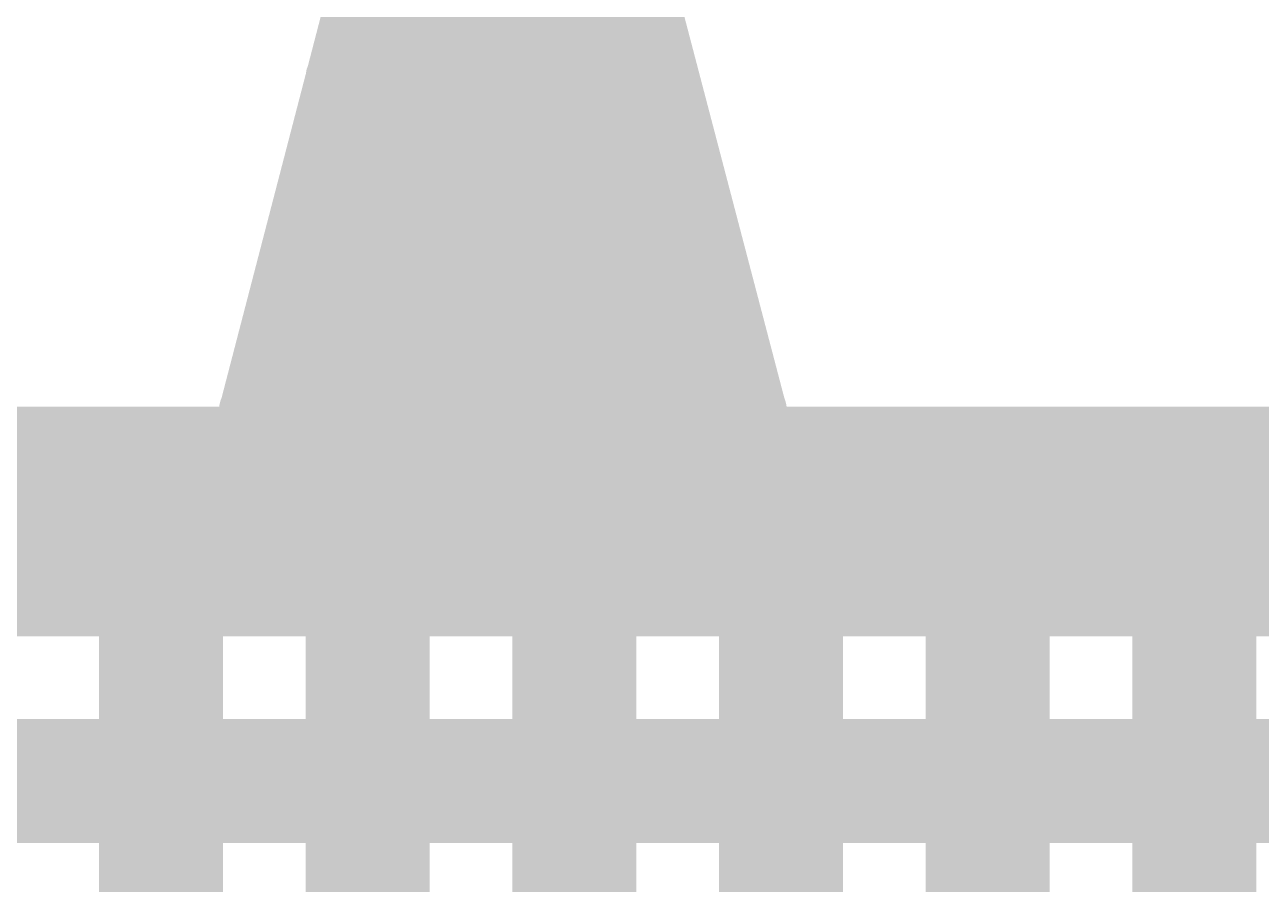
# Model space of a CAD drawing. Header units: millimetres. Extents: x 2260 to 2572, y -21 to 200.
# Drawn here: x 2337.503 to 2339.022, y 132.752 to 133.808 of the extents above; entities that cross this region are included whole.
import ezdxf

# ---------------------------------------------------------------- set-up
doc = ezdxf.new("R2010")
doc.units = ezdxf.units.MM
doc.layers.get('0').update_dxf_attribs({"lineweight": 18})
doc.layers.add('01', color=1, linetype='Continuous', lineweight=18)

# ---------------------------------------------------------------- blocks, each defined once
blk = doc.blocks.new('PAD_R1')
blk.add_lwpolyline([(0.25, 0, 0.5, 0.5, 1), (-0.25, 0, 0.5, 0.5, 1)], format="xyseb", close=True)

msp = doc.modelspace()

# ---------------------------------------------------------------- linework, layer by layer
at = {"layer": '01'}
for points in [[(2338.0891, 134.6237, 0.0254, 0.0254, 0), (2337.7518, 133.3266, 0.0254, 0.0254, 0)], [(2338.4292, 133.3266, 0.0254, 0.0254, 0), (2338.0891, 134.6237, 0.0254, 0.0254, 0)], [(2338.0894, 134.5743, 0.0508, 0.0508, 0), (2337.7616, 133.3139, 0.0508, 0.0508, 0)], [(2338.4194, 133.3139, 0.0508, 0.0508, 0), (2338.089, 134.5743, 0.0508, 0.0508, 0)], [(2338.1147, 134.5262, 0.0254, 0.0254, 0), (2338.1147, 68.2633, 0.0254, 0.0254, 0)], [(2338.0895, 134.4737, 0.1016, 0.1016, 0), (2337.8077, 133.3901, 0.1016, 0.1016, 0)], [(2338.3731, 133.3901, 0.1016, 0.1016, 0), (2338.0891, 134.4737, 0.1016, 0.1016, 0)], [(2338.0897, 134.2726, 0.2032, 0.2032, 0), (2337.8734, 133.4409, 0.2032, 0.2032, 0)], [(2338.3073, 133.4409, 0.2032, 0.2032, 0), (2338.0893, 134.2726, 0.2032, 0.2032, 0)], [(2337.9877, 134.2337, 0.0254, 0.0254, 0), (2337.8607, 133.7453, 0.0254, 0.0254, 0)], [(2337.9877, 68.2633, 0.0254, 0.0254, 0), (2337.9877, 134.2337, 0.0254, 0.0254, 0)], [(2337.975, 134.1343, 0.0508, 0.0508, 0), (2337.8734, 133.7436, 0.0508, 0.0508, 0)], [(2337.975, 133.7469, 0.0508, 0.0508, 0), (2337.975, 134.1343, 0.0508, 0.0508, 0)], [(2338.1528, 68.2506, 0.1016, 0.1016, 0), (2338.1528, 134.0434, 0.1016, 0.1016, 0)], [(2338.2036, 68.2506, 0.1016, 0.1016, 0), (2338.2036, 134.0434, 0.1016, 0.1016, 0)], [(2338.0901, 133.8704, 0.4064, 0.4064, 0), (2338.0048, 133.5425, 0.4064, 0.4064, 0)], [(2338.1756, 133.5425, 0.4064, 0.4064, 0), (2338.0897, 133.8704, 0.4064, 0.4064, 0)], [(2338.0945, 133.8518, 0.4064, 0.4064, 0), (2338.0852, 133.8518, 0.4064, 0.4064, 0)], [(2338.2417, 68.2633, 0.0254, 0.0254, 0), (2338.2417, 134.0418, 0.0254, 0.0254, 0)], [(2337.9496, 133.9357, 0.1016, 0.1016, 0), (2337.8988, 133.7404, 0.1016, 0.1016, 0)], [(2337.9496, 133.7469, 0.1016, 0.1016, 0), (2337.9496, 133.9357, 0.1016, 0.1016, 0)], [(2337.9496, 133.7977, 0.1016, 0.1016, 0), (2337.9137, 133.7977, 0.1016, 0.1016, 0)], [(2337.8988, 68.2506, 0.1016, 0.1016, 0), (2337.8988, 133.7469, 0.1016, 0.1016, 0)], [(2337.9496, 68.2506, 0.1016, 0.1016, 0), (2337.9496, 133.7469, 0.1016, 0.1016, 0)], [(2337.975, 133.7469, 0.0508, 0.0508, 0), (2337.8738, 133.7469, 0.0508, 0.0508, 0)], [(2337.8607, 133.7453, 0.0254, 0.0254, 0), (2337.8607, 68.2633, 0.0254, 0.0254, 0)], [(2338.1756, 133.5425, 0.4064, 0.4064, 0), (2338.0048, 133.5425, 0.4064, 0.4064, 0)], [(2337.8502, 133.7048, 0.0254, 0.0254, 0), (2337.8171, 133.5778, 0.0254, 0.0254, 0)], [(2337.86, 133.6921, 0.0508, 0.0508, 0), (2337.8336, 133.5905, 0.0508, 0.0508, 0)], [(2338.3202, 133.6921, 0.0508, 0.0508, 0), (2337.86, 133.6921, 0.0508, 0.0508, 0)], [(2338.3202, 133.6921, 0.0508, 0.0508, 0), (2337.86, 133.6921, 0.0508, 0.0508, 0)], [(2338.33, 133.7048, 0.0254, 0.0254, 0), (2337.8502, 133.7048, 0.0254, 0.0254, 0)], [(2338.3468, 133.5905, 0.0508, 0.0508, 0), (2338.3202, 133.6921, 0.0508, 0.0508, 0)], [(2338.3633, 133.5778, 0.0254, 0.0254, 0), (2338.33, 133.7048, 0.0254, 0.0254, 0)], [(2338.3291, 133.6583, 0.0508, 0.0508, 0), (2337.8512, 133.6583, 0.0508, 0.0508, 0)], [(2338.338, 133.6244, 0.0508, 0.0508, 0), (2337.8424, 133.6244, 0.0508, 0.0508, 0)], [(2338.3468, 133.5905, 0.0508, 0.0508, 0), (2337.8336, 133.5905, 0.0508, 0.0508, 0)], [(2337.8336, 133.5905, 0.0508, 0.0508, 0), (2338.3468, 133.5905, 0.0508, 0.0508, 0)], [(2337.8171, 133.5778, 0.0254, 0.0254, 0), (2338.3633, 133.5778, 0.0254, 0.0254, 0)], [(2338.3687, 133.5573, 0.0254, 0.0254, 0), (2338.3687, 68.2633, 0.0254, 0.0254, 0)], [(2338.4292, 133.3266, 0.0254, 0.0254, 0), (2338.3687, 133.5573, 0.0254, 0.0254, 0)], [(2337.8734, 133.4409, 0.2032, 0.2032, 0), (2338.3073, 133.4409, 0.2032, 0.2032, 0)], [(2338.4194, 133.3139, 0.0508, 0.0508, 0), (2338.3814, 133.4587, 0.0508, 0.0508, 0)], [(2338.3814, 133.4587, 0.0508, 0.0508, 0), (2338.3814, 133.3393, 0.0508, 0.0508, 0)], [(2338.3828, 133.4532, 0.0508, 0.0508, 0), (2338.3814, 133.4532, 0.0508, 0.0508, 0)], [(2337.7841, 133.4508, 0.0254, 0.0254, 0), (2337.7518, 133.3266, 0.0254, 0.0254, 0)], [(2337.7939, 133.4381, 0.0508, 0.0508, 0), (2337.7674, 133.3362, 0.0508, 0.0508, 0)], [(2338.3868, 133.4381, 0.0508, 0.0508, 0), (2337.7939, 133.4381, 0.0508, 0.0508, 0)], [(2338.3868, 133.4381, 0.0508, 0.0508, 0), (2337.7939, 133.4381, 0.0508, 0.0508, 0)], [(2338.3966, 133.4508, 0.0254, 0.0254, 0), (2337.7841, 133.4508, 0.0254, 0.0254, 0)], [(2338.4135, 133.3362, 0.0508, 0.0508, 0), (2338.3868, 133.4381, 0.0508, 0.0508, 0)], [(2338.4292, 133.3266, 0.0254, 0.0254, 0), (2338.3966, 133.4508, 0.0254, 0.0254, 0)], [(2337.8077, 133.3901, 0.1016, 0.1016, 0), (2338.3731, 133.3901, 0.1016, 0.1016, 0)], [(2338.3964, 133.4014, 0.0508, 0.0508, 0), (2337.7844, 133.4014, 0.0508, 0.0508, 0)], [(2338.3944, 133.409, 0.0508, 0.0508, 0), (2338.3814, 133.409, 0.0508, 0.0508, 0)], [(2337.6448, 68.2506, 0.1016, 0.1016, 0), (2337.6448, 133.3393, 0.1016, 0.1016, 0)], [(2337.6956, 68.2506, 0.1016, 0.1016, 0), (2337.6956, 133.3393, 0.1016, 0.1016, 0)], [(2338.406, 133.3647, 0.0508, 0.0508, 0), (2337.7748, 133.3647, 0.0508, 0.0508, 0)], [(2337.7748, 133.3647, 0.0508, 0.0508, 0), (2338.406, 133.3647, 0.0508, 0.0508, 0)], [(2338.4068, 68.2506, 0.1016, 0.1016, 0), (2338.4068, 133.3393, 0.1016, 0.1016, 0)], [(2338.406, 133.3647, 0.0508, 0.0508, 0), (2338.3814, 133.3647, 0.0508, 0.0508, 0)], [(2338.4576, 68.2506, 0.1016, 0.1016, 0), (2338.4576, 133.3393, 0.1016, 0.1016, 0)], [(2338.6608, 69.3898, 0.1016, 0.1016, 0), (2338.6608, 133.3393, 0.1016, 0.1016, 0)], [(2338.7116, 69.3898, 0.1016, 0.1016, 0), (2338.7116, 133.3393, 0.1016, 0.1016, 0)], [(2338.9148, 69.7249, 0.1016, 0.1016, 0), (2338.9148, 133.3393, 0.1016, 0.1016, 0)], [(2338.9656, 69.7249, 0.1016, 0.1016, 0), (2338.9656, 133.3393, 0.1016, 0.1016, 0)], [(2337.7671, 133.3365, 0.0508, 0.0508, 0), (2338.4138, 133.3365, 0.0508, 0.0508, 0)], [(2338.4131, 133.3393, 0.0508, 0.0508, 0), (2337.7678, 133.3393, 0.0508, 0.0508, 0)], [(2338.4131, 133.3393, 0.0508, 0.0508, 0), (2337.7678, 133.3393, 0.0508, 0.0508, 0)], [(2338.4131, 133.3393, 0.0508, 0.0508, 0), (2338.3814, 133.3393, 0.0508, 0.0508, 0)], [(2325.4264, 133.3238, 0.0254, 0.0254, 0), (2350.4741, 133.3238, 0.0254, 0.0254, 0)], [(2339.1672, 133.2377, 0.2032, 0.2032, 0), (2334.9152, 133.2377, 0.2032, 0.2032, 0)], [(2337.7518, 133.3266, 0.0254, 0.0254, 0), (2337.1367, 133.3266, 0.0254, 0.0254, 0)], [(2337.7518, 133.3266, 0.0254, 0.0254, 0), (2337.1367, 133.3266, 0.0254, 0.0254, 0)], [(2337.6067, 133.3266, 0.0254, 0.0254, 0), (2337.6067, 68.2633, 0.0254, 0.0254, 0)], [(2337.7337, 133.3266, 0.0254, 0.0254, 0), (2337.6067, 133.3266, 0.0254, 0.0254, 0)], [(2337.7337, 68.2633, 0.0254, 0.0254, 0), (2337.7337, 133.3266, 0.0254, 0.0254, 0)], [(2339.0414, 133.3266, 0.0254, 0.0254, 0), (2338.4292, 133.3266, 0.0254, 0.0254, 0)], [(2338.4957, 133.3266, 0.0254, 0.0254, 0), (2338.4292, 133.3266, 0.0254, 0.0254, 0)], [(2339.0414, 133.3266, 0.0254, 0.0254, 0), (2338.4292, 133.3266, 0.0254, 0.0254, 0)], [(2338.4957, 65.7287, 0.0254, 0.0254, 0), (2338.4957, 133.3266, 0.0254, 0.0254, 0)], [(2338.6227, 133.3266, 0.0254, 0.0254, 0), (2338.6227, 65.7287, 0.0254, 0.0254, 0)], [(2338.7497, 133.3266, 0.0254, 0.0254, 0), (2338.6227, 133.3266, 0.0254, 0.0254, 0)], [(2338.7497, 69.3922, 0.0254, 0.0254, 0), (2338.7497, 133.3266, 0.0254, 0.0254, 0)], [(2338.8767, 133.3266, 0.0254, 0.0254, 0), (2338.8767, 69.6148, 0.0254, 0.0254, 0)], [(2339.0037, 133.3266, 0.0254, 0.0254, 0), (2338.8767, 133.3266, 0.0254, 0.0254, 0)], [(2339.0037, 69.7313, 0.0254, 0.0254, 0), (2339.0037, 133.3266, 0.0254, 0.0254, 0)], [(2339.1672, 133.2073, 0.2032, 0.2032, 0), (2334.9152, 133.2073, 0.2032, 0.2032, 0)], [(2350.4741, 133.1333, 0.1524, 0.1524, 0), (2325.4264, 133.1333, 0.1524, 0.1524, 0)], [(2334.9279, 133.1184, 0.0254, 0.0254, 0), (2339.1545, 133.1184, 0.0254, 0.0254, 0)], [(2350.4741, 132.8793, 0.1524, 0.1524, 0), (2325.4264, 132.8793, 0.1524, 0.1524, 0)]]:
    msp.add_lwpolyline(points, format="xyseb", dxfattribs=at)

# ---------------------------------------------------------------- block references
for p, xscale, yscale in [((2338.0897, 133.8704), -0.4064, 0.4064), ((2338.0901, 133.8704), -0.4064, 0.4064), ((2338.0852, 133.8518), -0.4064, 0.4064), ((2338.0945, 133.8518), -0.4064, 0.4064), ((2337.9137, 133.7977), -0.1016, 0.1016), ((2337.9496, 133.7977), -0.1016, 0.1016), ((2337.8988, 133.7404), -0.1016, 0.1016), ((2337.9496, 133.7469), -0.1016, 0.1016), ((2337.8738, 133.7469), -0.0508, 0.0508), ((2337.975, 133.7469), -0.0508, 0.0508), ((2337.975, 133.7469), -0.0508, 0.0508), ((2337.8734, 133.7436), -0.0508, 0.0508), ((2337.8607, 133.7453), -0.0254, 0.0254), ((2337.8607, 133.7453), -0.0254, 0.0254), ((2338.0048, 133.5425), -0.4064, 0.4064), ((2338.0048, 133.5425), -0.4064, 0.4064), ((2338.1756, 133.5425), -0.4064, 0.4064), ((2338.1756, 133.5425), -0.4064, 0.4064), ((2337.86, 133.6921), -0.0508, 0.0508), ((2337.86, 133.6921), -0.0508, 0.0508), ((2337.86, 133.6921), -0.0508, 0.0508), ((2337.8502, 133.7048), -0.0254, 0.0254), ((2337.8502, 133.7048), -0.0254, 0.0254), ((2338.3202, 133.6921), -0.0508, 0.0508), ((2338.3202, 133.6921), -0.0508, 0.0508), ((2338.3202, 133.6921), -0.0508, 0.0508), ((2338.33, 133.7048), -0.0254, 0.0254), ((2338.33, 133.7048), -0.0254, 0.0254), ((2337.8512, 133.6583), -0.0508, 0.0508), ((2338.3291, 133.6583), -0.0508, 0.0508), ((2337.8424, 133.6244), -0.0508, 0.0508), ((2338.338, 133.6244), -0.0508, 0.0508), ((2337.8336, 133.5905), -0.0508, 0.0508), ((2337.8336, 133.5905), -0.0508, 0.0508), ((2337.8336, 133.5905), -0.0508, 0.0508), ((2338.3468, 133.5905), -0.0508, 0.0508), ((2338.3468, 133.5905), -0.0508, 0.0508), ((2338.3468, 133.5905), -0.0508, 0.0508), ((2337.8171, 133.5778), -0.0254, 0.0254), ((2337.8171, 133.5778), -0.0254, 0.0254), ((2338.3633, 133.5778), -0.0254, 0.0254), ((2338.3633, 133.5778), -0.0254, 0.0254), ((2338.3687, 133.5573), -0.0254, 0.0254), ((2338.3687, 133.5573), -0.0254, 0.0254), ((2337.8734, 133.4409), -0.2032, 0.2032), ((2337.8734, 133.4409), -0.2032, 0.2032), ((2338.3073, 133.4409), -0.2032, 0.2032), ((2338.3073, 133.4409), -0.2032, 0.2032), ((2338.3814, 133.4587), -0.0508, 0.0508), ((2338.3814, 133.4587), -0.0508, 0.0508), ((2338.3814, 133.4532), -0.0508, 0.0508), ((2338.3828, 133.4532), -0.0508, 0.0508), ((2337.7939, 133.4381), -0.0508, 0.0508), ((2337.7939, 133.4381), -0.0508, 0.0508), ((2337.7939, 133.4381), -0.0508, 0.0508), ((2337.7841, 133.4508), -0.0254, 0.0254), ((2337.7841, 133.4508), -0.0254, 0.0254), ((2338.3868, 133.4381), -0.0508, 0.0508), ((2338.3868, 133.4381), -0.0508, 0.0508), ((2338.3868, 133.4381), -0.0508, 0.0508), ((2338.3966, 133.4508), -0.0254, 0.0254), ((2338.3966, 133.4508), -0.0254, 0.0254), ((2337.8077, 133.3901), -0.1016, 0.1016), ((2337.8077, 133.3901), -0.1016, 0.1016), ((2338.3731, 133.3901), -0.1016, 0.1016), ((2338.3731, 133.3901), -0.1016, 0.1016), ((2337.7844, 133.4014), -0.0508, 0.0508), ((2338.3814, 133.409), -0.0508, 0.0508), ((2338.3944, 133.409), -0.0508, 0.0508), ((2338.3964, 133.4014), -0.0508, 0.0508), ((2337.7748, 133.3647), -0.0508, 0.0508), ((2337.7748, 133.3647), -0.0508, 0.0508), ((2338.3814, 133.3647), -0.0508, 0.0508), ((2338.406, 133.3647), -0.0508, 0.0508), ((2338.406, 133.3647), -0.0508, 0.0508), ((2338.406, 133.3647), -0.0508, 0.0508), ((2337.7671, 133.3365), -0.0508, 0.0508), ((2337.7674, 133.3362), -0.0508, 0.0508), ((2337.7678, 133.3393), -0.0508, 0.0508), ((2337.7678, 133.3393), -0.0508, 0.0508), ((2338.3814, 133.3393), -0.0508, 0.0508), ((2338.3814, 133.3393), -0.0508, 0.0508), ((2338.4131, 133.3393), -0.0508, 0.0508), ((2338.4131, 133.3393), -0.0508, 0.0508), ((2338.4131, 133.3393), -0.0508, 0.0508), ((2338.4135, 133.3362), -0.0508, 0.0508), ((2338.4138, 133.3365), -0.0508, 0.0508), ((2337.6067, 133.3266), -0.0254, 0.0254), ((2337.6067, 133.3266), -0.0254, 0.0254), ((2337.7337, 133.3266), -0.0254, 0.0254), ((2337.7337, 133.3266), -0.0254, 0.0254), ((2337.7616, 133.3139), -0.0508, 0.0508), ((2337.7518, 133.3266), -0.0254, 0.0254), ((2337.7518, 133.3266), -0.0254, 0.0254), ((2337.7518, 133.3266), -0.0254, 0.0254), ((2337.7518, 133.3266), -0.0254, 0.0254), ((2338.4194, 133.3139), -0.0508, 0.0508), ((2338.4194, 133.3139), -0.0508, 0.0508), ((2338.4292, 133.3266), -0.0254, 0.0254), ((2338.4292, 133.3266), -0.0254, 0.0254), ((2338.4292, 133.3266), -0.0254, 0.0254), ((2338.4292, 133.3266), -0.0254, 0.0254), ((2338.4292, 133.3266), -0.0254, 0.0254), ((2338.4292, 133.3266), -0.0254, 0.0254), ((2338.4957, 133.3266), -0.0254, 0.0254), ((2338.4957, 133.3266), -0.0254, 0.0254), ((2338.6227, 133.3266), -0.0254, 0.0254), ((2338.6227, 133.3266), -0.0254, 0.0254), ((2338.7497, 133.3266), -0.0254, 0.0254), ((2338.7497, 133.3266), -0.0254, 0.0254), ((2338.8767, 133.3266), -0.0254, 0.0254), ((2338.8767, 133.3266), -0.0254, 0.0254), ((2339.0037, 133.3266), -0.0254, 0.0254), ((2339.0037, 133.3266), -0.0254, 0.0254)]:
    msp.add_blockref('PAD_R1', p, dxfattribs=dict(at, xscale=xscale, yscale=yscale))

doc.saveas('drawing.dxf')
